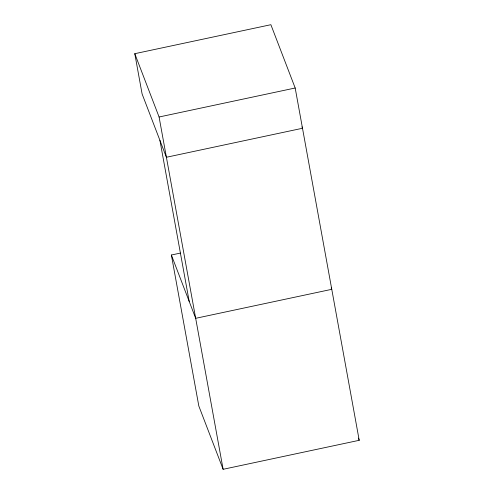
<?xml version="1.0" encoding="UTF-8"?>
<svg xmlns="http://www.w3.org/2000/svg" width="494" height="494" viewBox="0 0 494 494"><rect width="100%" height="100%" fill="white"/><g stroke="black" fill="none" stroke-linecap="round" stroke-linejoin="round"><path stroke-width="0.74" d="M301.958 126.865L302.501 128.267L166.404 157.265L142.105 93.953L134.788 53.692L270.879 24.7L295.184 88.006L359.212 440.308L223.121 469.3L198.816 405.994L171.375 255.009L180.396 253.082M134.788 53.692L159.087 116.998L295.184 88.006M331.233 287.916L331.77 289.323L195.68 318.315L171.375 255.009M358.385 438.147L359.212 440.308M159.087 116.998L223.121 469.3M159.926 140.382L189.196 301.433"/></g></svg>
